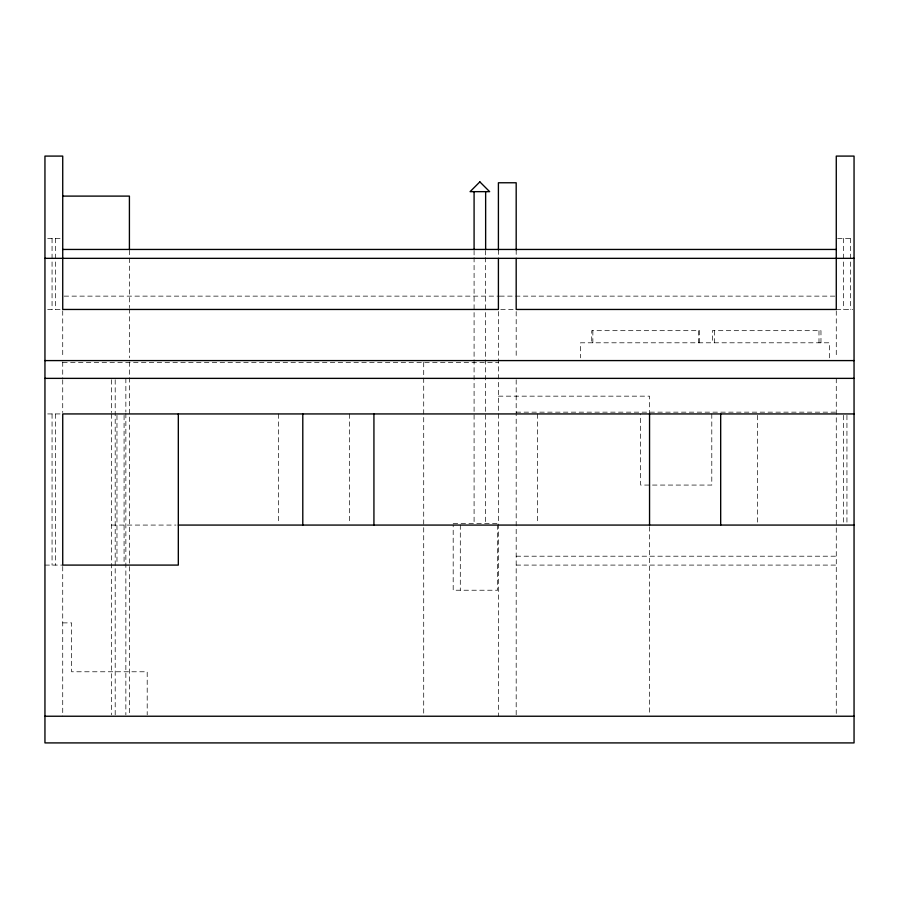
<?xml version="1.0" encoding="UTF-8"?>
<svg xmlns="http://www.w3.org/2000/svg" width="899" height="899" viewBox="0 0 899 899"><rect width="100%" height="100%" fill="white"/><g stroke="black" fill="none" stroke-linecap="round" stroke-linejoin="round"><path stroke-width="0.67" stroke-dasharray="4.5 3.37" d="M47.681 238.336L61.368 238.336M837.632 238.336L852.679 238.336M64.121 296.131L499.338 296.131M499.765 296.131L834.868 296.131M47.681 309.458L62.728 309.458M500.743 309.458L514.779 309.458M836.272 309.458L852.679 309.458M62.728 362.364L498.406 362.364M498.406 396.156L649.55 396.156L649.55 413.001M516.183 412.158L836.272 412.158M47.681 413.933L62.728 413.933M453.186 523.533L497.641 523.533M111.633 525.072L175.99 525.072M516.183 556.2L836.272 556.2M44.95 565.089L62.728 565.089M516.183 565.089L836.272 565.089M62.728 622.883L71.628 622.883L71.628 671.778L147.2 671.778L147.2 714.851M850.499 238.336L850.499 309.458M846.937 415.327L846.937 525.072M843.386 238.336L843.386 309.458M843.386 415.327L843.386 525.072M836.272 310.84L836.272 357.824M836.272 378.367L836.272 716.233M829.462 357.847L829.462 342.8L580.507 342.8L580.507 357.847M820.967 342.8L820.967 330.675L712.334 330.675L712.334 342.8M818.989 330.675L818.989 342.8M757.666 415.327L757.666 523.69M714.323 330.675L714.323 342.8M711.794 413.933L711.794 485.067L640.661 485.067L640.661 413.933M699.534 342.8L699.534 330.675L591.744 330.675L591.744 342.8M698.422 330.675L698.422 342.8M649.55 526.713L649.55 714.829M592.857 330.675L592.857 342.8M537.523 413.933L537.523 523.69M516.183 249.944L516.183 255.574M516.183 311.537L516.183 357.791M516.183 379.738L516.183 716.233M498.406 249.944L498.406 255.574M498.406 311.537L498.406 716.233M497.641 524.926L497.641 590.227L453.186 590.227L453.186 524.926M485.64 250.473L485.64 256.069M485.64 257.474L485.64 358.296M485.64 359.701L485.64 523.533M474.088 250.473L474.088 256.069M474.088 257.474L474.088 358.296M474.088 359.701L474.088 523.533M460.299 524.926L460.299 590.227M423.71 362.364L423.71 716.233M349.475 413.933L349.475 523.69M278.342 413.933L278.342 523.69M129.411 250.282L129.411 307.615M129.411 308.739L129.411 357.802M129.411 361.96L129.411 714.84M125.86 378.367L125.86 412.012M125.86 413.416L125.86 714.84M124.084 415.338L124.084 565.089M116.971 415.338L116.971 563.684M115.196 379.771L115.196 714.84M111.633 379.738L111.633 412.562M111.633 413.933L111.633 714.84M62.728 310.84L62.728 357.824M62.728 361.96L62.728 378.367M62.728 379.738L62.728 412.562M62.728 566.482L62.728 716.233M55.614 238.336L55.614 309.458M55.614 413.933L55.614 565.089M52.063 238.336L52.063 309.458M52.063 413.933L52.063 565.089"/><path stroke-width="1.35" d="M62.728 196.106L129.411 196.106L129.411 249.068M62.728 249.45L836.272 249.45M44.95 258.339L854.05 258.339M44.95 360.589L854.05 360.589M44.95 378.367L854.05 378.367M854.05 413.933L62.728 413.933L62.728 565.089L178.317 565.089L178.317 413.933M178.317 525.072L854.05 525.072M44.95 716.233L854.05 716.233M720.683 413.933L720.683 525.072M649.55 413.933L649.55 525.072M516.183 249.978L516.183 182.767L498.406 182.767L498.406 249.978M516.183 258.339L516.183 309.458L836.272 309.458L836.272 156.089L854.05 156.089L854.05 742.911L44.95 742.911L44.95 156.089L62.728 156.089L62.728 309.458L498.406 309.458L498.406 258.339M485.64 191.656L485.64 249.068M474.088 191.656L474.088 249.068M373.928 413.933L373.928 525.072M302.794 413.933L302.794 525.072M479.864 181.879L470.087 191.656L489.64 191.656L479.864 181.879"/></g></svg>
